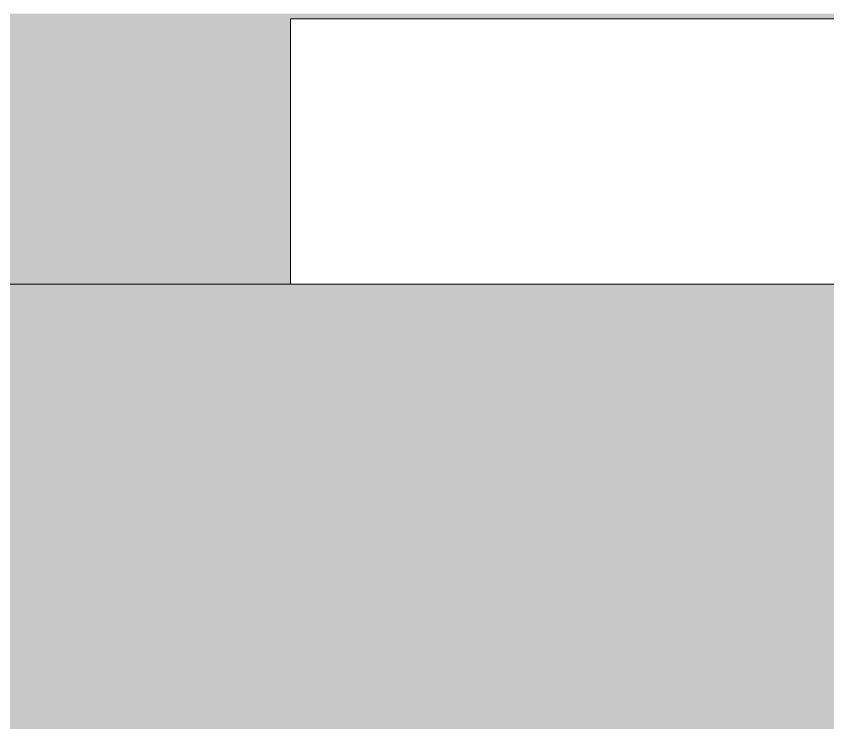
# Model space of a CAD drawing. Header units: inches. Extents: x -4169 to -1846, y 9706 to 12377.
# Drawn here: x -3479.261 to -3476.413, y 10351.05 to 10353.53 of the extents above; entities that cross this region are included whole.
import ezdxf

# ---------------------------------------------------------------- set-up
doc = ezdxf.new("R2010")
doc.units = ezdxf.units.IN
doc.header["$MEASUREMENT"] = 0
for name, color, linetype, lineweight in [('A-CLNG', 13, 'Continuous', 18), ('A-CLNG-PATT-1', 35, 'Continuous', 18), ('I-WALL', 2, 'Continuous', 18), ('I-WALL-2', 2, 'Continuous', 5), ('S-BEAM', 12, 'Continuous', 9)]:
    doc.layers.add(name, color=color, linetype=linetype, lineweight=lineweight)

# ---------------------------------------------------------------- blocks, each defined once
blk = doc.blocks.new('Dimension Lumber - LVL - 3_5X5_5-V142-ENLARGED RCP - 1ST FLOOR PLAN')
at = {"layer": 'S-BEAM'}
blk.add_hatch(color=256, dxfattribs=at).paths.add_polyline_path([(23.5057, 0.8), (36, 0.8), (36, 1.75), (-44, 1.75), (-44, 0.8), (-24.375, 0.8), (-24.375, 1.7315), (18.6, 1.7315), (18.6, 0.8)], flags=0)

msp = doc.modelspace()

# ---------------------------------------------------------------- hatches: boundary and pattern name
at = {"layer": 'A-CLNG-PATT-1'}
h = msp.add_hatch(dxfattribs=at)
h.set_pattern_fill('FP_27', color=256, style=0, pattern_type=2)
h.set_pattern_definition([(108.435, (4.16, 0), (-16.000521, 32.0003383), [6.072, -44.525]), (139.399, (2.24, 5.76), (-96.00016541, 79.9998798), [2.95, -144.562]), (136.848, (16, 7.68), (-240.00202852, 223.9982064), [7.018, -343.889]), (109.983, (10.88, 12.48), (-47.99971113, 127.99986808), [3.746, -183.53]), (90, (9.6, 0), (-16, 16), [3.2, -12.8]), (118.443, (9.6, 3.2), (112.0002199, -207.99937941), [8.734, -427.981]), (84.289, (5.44, 10.88), (-16.00092206, -143.99947947), [3.216, -157.582]), (129.806, (5.76, 14.08), (64.00060153, -80.0001644), [2.499, -122.465])])
h.paths.add_polyline_path([(-3436.0308, 10334.5709), (-3435.3237, 10334.5709), (-3435.3237, 10344.5894), (-3443.2737, 10344.5894), (-3443.2737, 10342.2303), (-3442.5237, 10342.2303), (-3442.5237, 10339.7303), (-3443.2737, 10339.7303), (-3443.2737, 10334.5709)], flags=0)
h.paths.add_polyline_path([(-3464.184, 10334.5709), (-3448.0237, 10334.5709), (-3448.0237, 10339.7303), (-3448.7737, 10339.7303), (-3448.7737, 10342.2303), (-3448.0237, 10342.2303), (-3448.0237, 10344.5894), (-3478.2987, 10344.5894), (-3478.2987, 10334.5709)], flags=0)
h.paths.add_polyline_path([(-3437.4361, 10352.5894), (-3435.3237, 10352.5894), (-3435.3237, 10353.5209), (-3478.2987, 10353.5209), (-3478.2987, 10352.5894), (-3454.9237, 10352.5894)], flags=0)
h.paths.add_polyline_path([(-3464.184, 10353.7709), (-3435.3237, 10353.7709), (-3435.3237, 10391.9209), (-3497.9237, 10391.9209), (-3497.9237, 10353.7709), (-3489.4787, 10353.7709)], flags=0)
h.paths.add_polyline_path([(-3438.8595, 10392.1709), (-3435.3237, 10392.1709), (-3435.3237, 10411.1209), (-3479.9237, 10411.1209), (-3479.9237, 10410.7894), (-3497.9237, 10410.7894), (-3497.9237, 10392.1709), (-3441.7423, 10392.1709)], flags=0)
at = {"layer": 'I-WALL-2'}
msp.add_hatch(color=256, dxfattribs=at).paths.add_polyline_path([(-3456.9237, 10344.5894), (-3456.9237, 10346.5269), (-3457.5487, 10346.5269), (-3457.5487, 10350.6519), (-3456.9237, 10350.6519), (-3456.9237, 10352.5894), (-3492.9237, 10352.5894), (-3492.9237, 10350.6519), (-3492.2987, 10350.6519), (-3492.2987, 10346.5269), (-3492.9237, 10346.5269), (-3492.9237, 10344.5894), (-3464.184, 10344.5894)], flags=0)

# ---------------------------------------------------------------- linework, layer by layer
at = {"layer": 'A-CLNG'}
for p, q in [((-3478.2987, 10352.5894), (-3478.2987, 10353.5209)), ((-3478.2987, 10353.5209), (-3435.3237, 10353.5209))]:
    msp.add_line(p, q, dxfattribs=at)
at = {"layer": 'I-WALL'}
msp.add_line((-3456.9237, 10352.5894), (-3492.9237, 10352.5894), dxfattribs=at)

# ---------------------------------------------------------------- block references
at = {"layer": 'S-BEAM'}
msp.add_blockref('Dimension Lumber - LVL - 3_5X5_5-V142-ENLARGED RCP - 1ST FLOOR PLAN', (-3453.9237, 10351.7894), dxfattribs=at)

doc.saveas('drawing.dxf')
